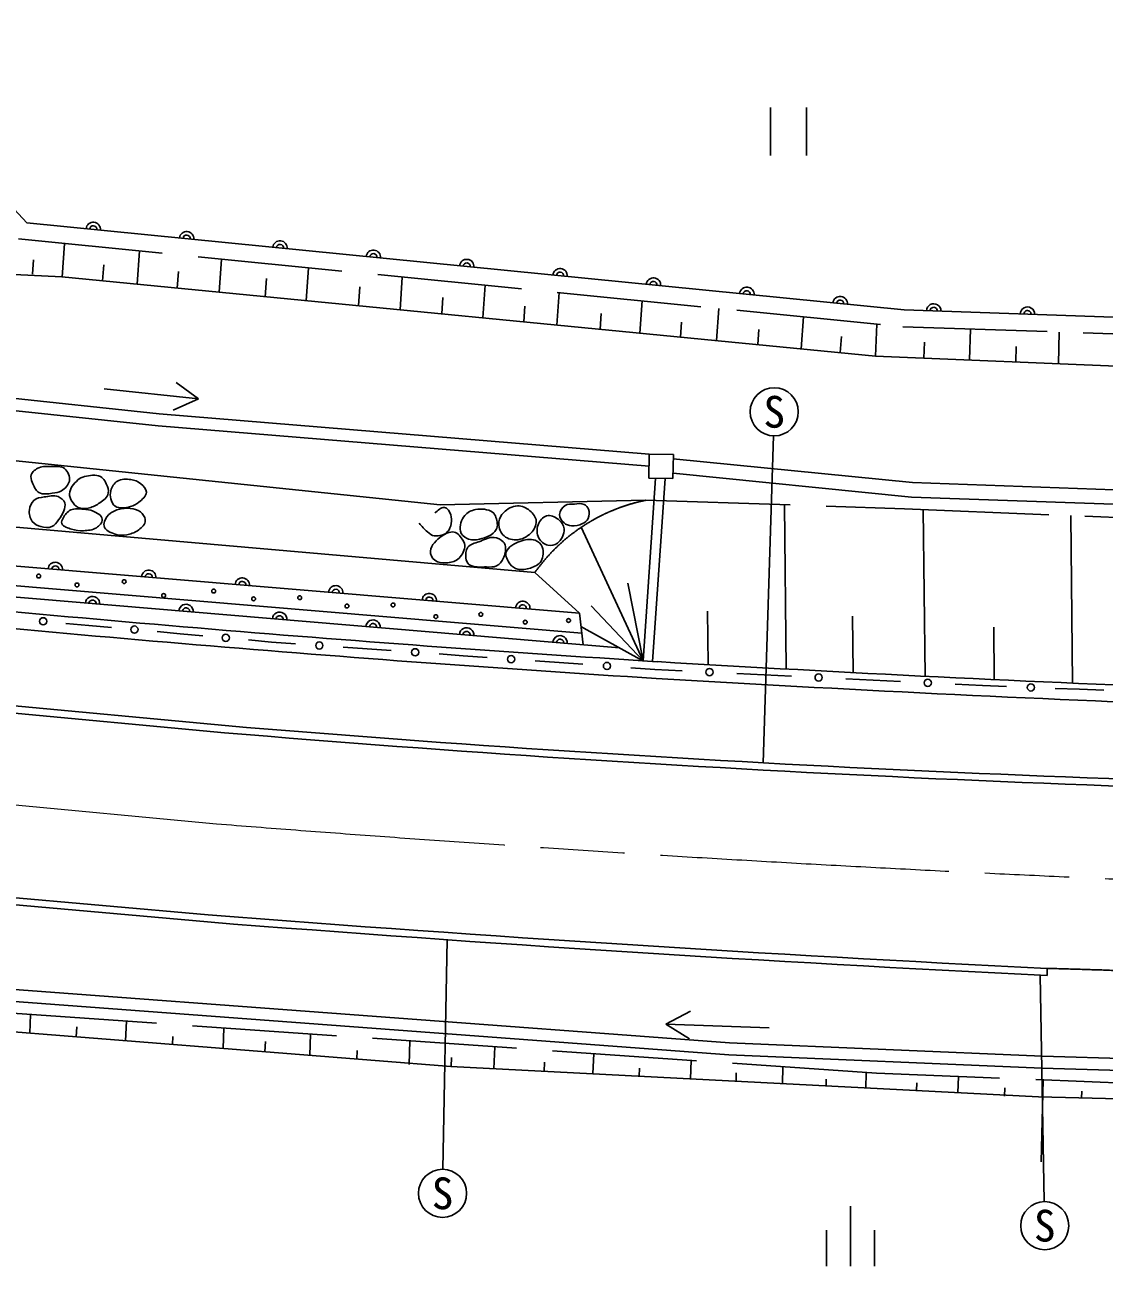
# Model space of a CAD drawing. Units: millimetres, scale not verified. Extents: x 40000 to 680000, y 20000 to 380000.
# Drawn here: x 306744 to 351605, y 258592 to 310210 of the extents above; entities that cross this region are included whole.
import ezdxf
from ezdxf.enums import TextEntityAlignment as Align

# ---------------------------------------------------------------- set-up
doc = ezdxf.new("R2010")
doc.units = ezdxf.units.MM
doc.header["$LTSCALE"] = 1000
doc.linetypes.add('CHAIN', pattern=[18.5, 12, -1.5, 3.5, -1.5])
doc.linetypes.add('DASHED', pattern=[7.5, 6, -1.5])
for name, color, linetype, lineweight in [('M-BGD', 7, 'Continuous', 25), ('M-BGD-EXST', 7, 'Continuous', 25), ('M-BMK', 2, 'CHAIN', 13)]:
    doc.layers.add(name, color=color, linetype=linetype, lineweight=lineweight)
doc.styles.add('ＭＳ ゴシック', font='')
doc.styles.get('ＭＳ ゴシック').set_extended_font_data('MS Gothic')

msp = doc.modelspace()

# ---------------------------------------------------------------- linework, layer by layer
at = {"layer": 'M-BGD'}
for p, q in [((299140, 310210), (306829, 301976)), ((306829, 301976), (343287, 298355)), ((308389, 301118), (308292, 299724)), ((307102, 300441), (307060, 299844)), ((311517, 300807), (311420, 299420)), ((314916, 300469), (314820, 299090)), ((310023, 300234), (309976, 299560)), ((313128, 299958), (313079, 299259)), ((318533, 300110), (318438, 298738)), ((308286, 299725), (305730, 299862)), ((342099, 296439), (308286, 299725)), ((316785, 299659), (316733, 298904)), ((322433, 299723), (322339, 298359)), ((320672, 299314), (320617, 298527)), ((324122, 298877), (324074, 298191)), ((325872, 299381), (325778, 298025)), ((328952, 299075), (328858, 297726)), ((327526, 298509), (327481, 297860)), ((332396, 298733), (332303, 297391)), ((335587, 298416), (335494, 297081)), ((343287, 298355), (381927, 297037)), ((330700, 298210), (330654, 297551)), ((334035, 297842), (333992, 297227)), ((339110, 298066), (339017, 296739)), ((337255, 297543), (337211, 296914)), ((342099, 296439), (342151, 297764)), ((346045, 297560), (346013, 296273)), ((349734, 297435), (349701, 296117)), ((340682, 297244), (340636, 296581)), ((344132, 297014), (344115, 296354)), ((347950, 296830), (347934, 296192)), ((362543, 295572), (342099, 296439)), ((295277, 295829), (312333, 294039)), ((293835, 295477), (312286, 293541)), ((312333, 294039), (332699, 292359)), ((312286, 293541), (332691, 291858)), ((324013, 290249), (302993, 292431)), ((332699, 292359), (332684, 291359)), ((332699, 292359), (333699, 292344)), ((333699, 292344), (333684, 291344)), ((333696, 292168), (343637, 291174)), ((332954, 291355), (332438, 283764)), ((332684, 291359), (333684, 291344)), ((333355, 291349), (332837, 283740)), ((333687, 291566), (343596, 290575)), ((343637, 291174), (362018, 290515)), ((294974, 290306), (327947, 287442)), ((332556, 290440), (324013, 290249)), ((338386, 283424), (338315, 290252)), ((343596, 290575), (362009, 289915)), ((344160, 283123), (344088, 290063)), ((350285, 282836), (350213, 289803)), ((332438, 283764), (329862, 289328)), ((302945, 287983), (329796, 285748)), ((331462, 284305), (299315, 286999)), ((329890, 284915), (299334, 287476)), ((327947, 287442), (329796, 285748)), ((332438, 283766), (331801, 286997)), ((332438, 283766), (330277, 286050)), ((267210, 285566), (315069, 281072)), ((329796, 285748), (329945, 284433)), ((335141, 283605), (335118, 285835)), ((341168, 283275), (341144, 285627)), ((267182, 285267), (315043, 280773)), ((309403, 285236), (308454, 285322)), ((310351, 285150), (309403, 285236)), ((313198, 284891), (312249, 284977)), ((332436, 283768), (329859, 285191)), ((347036, 282984), (347013, 285160)), ((314146, 284805), (313198, 284891)), ((316993, 284546), (316044, 284632)), ((317989, 284475), (316993, 284546)), ((320977, 284261), (319981, 284332)), ((321974, 284190), (320977, 284261)), ((324962, 283977), (323966, 284048)), ((325958, 283905), (324962, 283977)), ((328947, 283692), (327951, 283763)), ((329943, 283621), (328947, 283692)), ((332932, 283407), (331935, 283478)), ((334066, 283351), (332932, 283407)), ((337468, 283183), (336334, 283239)), ((338603, 283127), (337468, 283183)), ((342005, 282959), (340871, 283015)), ((343139, 282903), (342005, 282959)), ((346542, 282735), (345408, 282791)), ((347551, 282696), (346542, 282735)), ((350578, 282579), (349569, 282618)), ((351588, 282540), (350578, 282579)), ((314333, 272905), (304716, 273760)), ((314359, 273204), (304734, 274059)), ((349238, 270975), (349242, 270675)), ((336030, 267881), (301891, 270434)), ((336000, 267381), (301857, 269935)), ((306986, 269055), (306957, 268276)), ((302903, 268597), (324444, 266894)), ((308899, 268538), (308883, 268124)), ((310963, 268780), (310932, 267962)), ((315017, 268498), (314985, 267642)), ((312900, 268141), (312887, 267807)), ((316742, 267929), (316726, 267504)), ((318621, 268248), (318588, 267357)), ((322749, 267962), (322712, 266984)), ((320557, 267558), (320544, 267202)), ((326273, 267718), (326239, 266801)), ((330388, 267432), (330356, 266587)), ((349034, 267329), (336030, 267881)), ((324444, 266894), (348876, 265627)), ((324479, 267267), (324465, 266893)), ((328347, 267081), (328333, 266692)), ((334437, 267151), (334418, 266377)), ((349016, 266830), (336000, 267381)), ((338248, 266887), (338231, 266179)), ((372198, 266617), (349034, 267329)), ((332289, 266823), (332280, 266487)), ((336316, 266637), (336307, 266279)), ((340052, 266372), (340045, 266085)), ((341720, 266634), (341704, 265999)), ((345546, 266480), (345529, 265800)), ((372189, 266117), (349016, 266830)), ((343815, 266213), (343807, 265890)), ((347471, 266001), (347463, 265662)), ((349066, 266339), (348982, 262928)), ((350677, 265869), (350670, 265583)), ((348876, 265627), (369783, 265112))]:
    msp.add_line(p, q, dxfattribs=at)
at = {"layer": 'M-BGD', "linetype": 'DASHED'}
for p, q in [((306486, 301307), (343240, 297656)), ((343240, 297656), (382028, 296333)), ((332556, 290440), (343310, 290088)), ((343310, 290088), (362220, 289306)), ((342144, 266617), (301689, 269423)), ((369743, 265508), (342144, 266617))]:
    msp.add_line(p, q, dxfattribs=at)
at = {"layer": 'M-BGD'}
for centre, radius in [((307320, 287288), 80), ((308913, 286919), 80), ((310875, 287057), 80), ((312514, 286480), 80), ((314592, 286665), 80), ((316254, 286342), 80), ((318170, 286388), 80), ((320133, 286041), 80), ((322049, 286088), 80), ((307505, 285408), 150), ((323826, 285603), 80), ((325696, 285695), 80), ((327543, 285372), 80), ((329344, 285441), 80), ((311300, 285063), 150), ((315095, 284718), 150), ((318985, 284403), 150), ((322970, 284119), 150), ((326955, 283834), 150), ((330939, 283550), 150), ((335200, 283295), 150), ((339737, 283071), 150), ((344274, 282847), 150), ((348560, 282657), 150)]:
    msp.add_circle(centre, radius, dxfattribs=at)
for centre, radius, start, end in [((309587, 301702), 300, 354.3278, 174.3278), ((309587, 301702), 150, 354.3278, 174.3278), ((313468, 301317), 300, 354.3278, 174.3278), ((313468, 301317), 150, 354.3278, 174.3278), ((317349, 300931), 300, 354.3278, 174.3278), ((317349, 300931), 150, 354.3278, 174.3278), ((321230, 300546), 300, 354.3278, 174.3278), ((321230, 300546), 150, 354.3278, 174.3278), ((325111, 300160), 300, 354.3278, 174.3278), ((325111, 300160), 150, 354.3278, 174.3278), ((328992, 299775), 300, 354.3278, 174.3278), ((328992, 299775), 150, 354.3278, 174.3278), ((332873, 299389), 300, 354.3278, 174.3278), ((332873, 299389), 150, 354.3278, 174.3278), ((336753, 299004), 300, 354.3278, 174.3278), ((336753, 299004), 150, 354.3278, 174.3278), ((340634, 298618), 300, 354.3278, 174.3278), ((340634, 298618), 150, 354.3278, 174.3278), ((344521, 298313), 300, 358.046, 178.046), ((344521, 298313), 150, 358.046, 178.046), ((348418, 298180), 300, 358.046, 178.046), ((348418, 298180), 150, 358.046, 178.046), ((308009, 287561), 300, 355.2416, 175.2416), ((308009, 287561), 150, 355.2416, 175.2416), ((311895, 287238), 300, 355.2416, 175.2416), ((311895, 287238), 150, 355.2416, 175.2416), ((315782, 286914), 300, 355.2416, 175.2416), ((315782, 286914), 150, 355.2416, 175.2416), ((389875, 1189273), 907327, 263.98762, 266.408), ((319668, 286591), 300, 355.2416, 175.2416), ((319668, 286591), 150, 355.2416, 175.2416), ((323555, 286267), 300, 355.2416, 175.2416), ((389875, 1189273), 908027, 263.98775, 266.40808), ((309559, 286141), 300, 355.2099, 175.2099), ((309559, 286141), 150, 355.2099, 175.2099), ((313446, 285815), 300, 355.2099, 175.2099), ((313446, 285815), 150, 355.2099, 175.2099), ((323555, 286267), 150, 355.2416, 175.2416), ((327442, 285943), 300, 355.2416, 175.2416), ((327442, 285943), 150, 355.2416, 175.2416), ((317332, 285490), 300, 355.2099, 175.2099), ((317332, 285490), 150, 355.2099, 175.2099), ((321218, 285164), 300, 355.2099, 175.2099), ((321218, 285164), 150, 355.2099, 175.2099), ((325105, 284838), 300, 355.2099, 175.2099), ((325105, 284838), 150, 355.2099, 175.2099), ((328991, 284513), 300, 355.2099, 175.2099), ((328991, 284513), 150, 355.2099, 175.2099), ((400557, 1422198), 1140470, 266.60555, 268.95514), ((400557, 1422198), 1141170, 266.60549, 268.95514), ((379518, 1049271), 770898, 265.20439, 269.47316), ((379518, 1049271), 771198, 265.20428, 269.47316), ((408188, 1467690), 1198166, 265.50855, 267.17988), ((408047, 1465806), 1196576, 265.50806, 267.18309)]:
    msp.add_arc(centre, radius, start, end, dxfattribs=at)
at = {"layer": 'M-BGD', "linetype": 'DASHED'}
for centre, radius, start, end in [((334042, 283114), 7475, 101.4677, 144.6177), ((342694, 14665), 256394, 86.22346, 88.53745)]:
    msp.add_arc(centre, radius, start, end, dxfattribs=at)
at = {"layer": 'M-BGD'}
for points, knots in [([(308594, 291238), (308567, 291068), (308414, 290932), (308271, 290837), (308159, 290764), (308018, 290744), (307886, 290730), (307702, 290710), (307492, 290667), (307332, 290761), (307184, 290846), (307115, 291032), (307055, 291191), (307018, 291289), (306974, 291402), (307009, 291499), (307057, 291636), (307199, 291734), (307332, 291792), (307492, 291862), (307680, 291843), (307855, 291838), (308036, 291833), (308252, 291874), (308394, 291761), (308540, 291644), (308623, 291422), (308594, 291238)], [0, 0, 0, 0, 1, 1, 1, 2, 2, 2, 3, 3, 3, 4, 4, 4, 5, 5, 5, 6, 6, 6, 7, 7, 7, 8, 8, 8, 9, 9, 9, 9]), ([(310179, 291007), (310216, 290900), (310236, 290773), (310194, 290668), (310128, 290503), (309958, 290397), (309810, 290299), (309679, 290213), (309533, 290140), (309379, 290114), (309242, 290091), (309089, 290087), (308963, 290145), (308851, 290196), (308767, 290302), (308702, 290407), (308644, 290499), (308582, 290606), (308594, 290714), (308618, 290937), (308783, 291133), (308948, 291284), (309024, 291353), (309124, 291399), (309225, 291422), (309439, 291473), (309691, 291524), (309887, 291422), (310037, 291344), (310124, 291167), (310179, 291007)], [0, 0, 0, 0, 1, 1, 1, 2, 2, 2, 3, 3, 3, 4, 4, 4, 5, 5, 5, 6, 6, 6, 7, 7, 7, 8, 8, 8, 9, 9, 9, 10, 10, 10, 10]), ([(311487, 290360), (311386, 290274), (311263, 290206), (311133, 290176), (310928, 290128), (310684, 290085), (310502, 290191), (310399, 290251), (310349, 290384), (310318, 290499), (310287, 290608), (310284, 290730), (310318, 290837), (310366, 290992), (310455, 291155), (310595, 291238), (310754, 291333), (310965, 291325), (311149, 291299), (311297, 291279), (311449, 291225), (311564, 291130), (311673, 291040), (311799, 290917), (311795, 290776), (311790, 290604), (311618, 290472), (311487, 290360)], [0, 0, 0, 0, 1, 1, 1, 2, 2, 2, 3, 3, 3, 4, 4, 4, 5, 5, 5, 6, 6, 6, 7, 7, 7, 8, 8, 8, 9, 9, 9, 9]), ([(308132, 290591), (308251, 290546), (308367, 290450), (308409, 290330), (308445, 290227), (308398, 290109), (308363, 290006), (308316, 289867), (308236, 289739), (308147, 289622), (308069, 289518), (307991, 289395), (307870, 289345), (307728, 289286), (307557, 289303), (307409, 289345), (307276, 289382), (307137, 289449), (307055, 289560), (306957, 289692), (306917, 289874), (306932, 290037), (306945, 290183), (307006, 290340), (307116, 290437), (307229, 290537), (307398, 290551), (307547, 290576), (307739, 290609), (307950, 290661), (308132, 290591)], [0, 0, 0, 0, 1, 1, 1, 2, 2, 2, 3, 3, 3, 4, 4, 4, 5, 5, 5, 6, 6, 6, 7, 7, 7, 8, 8, 8, 9, 9, 9, 10, 10, 10, 10]), ([(309579, 289991), (309732, 289916), (309943, 289822), (309964, 289652), (309981, 289510), (309836, 289379), (309717, 289298), (309565, 289195), (309363, 289185), (309179, 289175), (309013, 289167), (308843, 289184), (308686, 289237), (308540, 289286), (308349, 289327), (308286, 289468), (308254, 289539), (308296, 289629), (308332, 289699), (308404, 289837), (308514, 289972), (308655, 290037), (308814, 290111), (309004, 290079), (309179, 290068), (309314, 290059), (309457, 290051), (309579, 289991)], [0, 0, 0, 0, 1, 1, 1, 2, 2, 2, 3, 3, 3, 4, 4, 4, 5, 5, 5, 6, 6, 6, 7, 7, 7, 8, 8, 8, 9, 9, 9, 9]), ([(311426, 289175), (311295, 289085), (311136, 289035), (310979, 289006), (310848, 288982), (310708, 288971), (310579, 289006), (310384, 289059), (310156, 289138), (310056, 289314), (310015, 289385), (310030, 289482), (310056, 289560), (310099, 289693), (310192, 289812), (310302, 289899), (310429, 289998), (310591, 290052), (310748, 290083), (310909, 290115), (311081, 290122), (311241, 290083), (311381, 290049), (311530, 289992), (311626, 289883), (311705, 289793), (311771, 289663), (311749, 289545), (311719, 289384), (311560, 289269), (311426, 289175)], [0, 0, 0, 0, 1, 1, 1, 2, 2, 2, 3, 3, 3, 4, 4, 4, 5, 5, 5, 6, 6, 6, 7, 7, 7, 8, 8, 8, 9, 9, 9, 10, 10, 10, 10]), ([(323784, 289914), (323918, 289991), (324033, 290171), (324184, 290145), (324317, 290122), (324411, 289967), (324446, 289837), (324507, 289611), (324476, 289322), (324323, 289145), (324196, 288997), (323962, 288940), (323769, 288960), (323657, 288971), (323565, 289060), (323476, 289129), (323348, 289230), (323251, 289365), (323138, 289483)], [0, 0, 0, 0, 1, 1, 1, 2, 2, 2, 3, 3, 3, 4, 4, 4, 5, 5, 5, 6, 6, 6, 6]), ([(325646, 288821), (325476, 288781), (325281, 288776), (325123, 288852), (324999, 288912), (324877, 289025), (324846, 289160), (324796, 289378), (324891, 289631), (325031, 289806), (325137, 289939), (325310, 290023), (325477, 290053), (325712, 290094), (325985, 290075), (326185, 289945), (326257, 289898), (326298, 289811), (326324, 289729), (326374, 289568), (326421, 289369), (326339, 289221), (326209, 288989), (325906, 288883), (325646, 288821)], [0, 0, 0, 0, 1, 1, 1, 2, 2, 2, 3, 3, 3, 4, 4, 4, 5, 5, 5, 6, 6, 6, 7, 7, 7, 8, 8, 8, 8]), ([(327155, 288791), (326961, 288785), (326747, 288864), (326616, 289006), (326488, 289144), (326430, 289357), (326447, 289545), (326459, 289689), (326543, 289829), (326647, 289929), (326798, 290077), (327005, 290197), (327216, 290206), (327403, 290215), (327596, 290126), (327740, 290006), (327869, 289899), (327990, 289743), (328001, 289575), (328013, 289397), (327911, 289211), (327786, 289083), (327624, 288917), (327386, 288797), (327155, 288791)], [0, 0, 0, 0, 1, 1, 1, 2, 2, 2, 3, 3, 3, 4, 4, 4, 5, 5, 5, 6, 6, 6, 7, 7, 7, 8, 8, 8, 8]), ([(329925, 289468), (329785, 289396), (329620, 289361), (329463, 289375), (329353, 289385), (329237, 289424), (329155, 289499), (329057, 289588), (328966, 289719), (328971, 289852), (328976, 289998), (329081, 290142), (329202, 290222), (329310, 290294), (329457, 290276), (329586, 290283), (329720, 290291), (329865, 290324), (329987, 290268), (330069, 290230), (330140, 290153), (330171, 290068), (330216, 289947), (330209, 289800), (330156, 289683), (330112, 289588), (330019, 289516), (329925, 289468)], [0, 0, 0, 0, 1, 1, 1, 2, 2, 2, 3, 3, 3, 4, 4, 4, 5, 5, 5, 6, 6, 6, 7, 7, 7, 8, 8, 8, 9, 9, 9, 9]), ([(328878, 288652), (328771, 288568), (328610, 288543), (328478, 288575), (328326, 288612), (328181, 288728), (328109, 288867), (328024, 289032), (328014, 289248), (328078, 289422), (328137, 289581), (328267, 289747), (328432, 289791), (328592, 289834), (328777, 289753), (328909, 289652), (329034, 289558), (329146, 289409), (329155, 289252), (329169, 289032), (329052, 288788), (328878, 288652)], [0, 0, 0, 0, 1, 1, 1, 2, 2, 2, 3, 3, 3, 4, 4, 4, 5, 5, 5, 6, 6, 6, 7, 7, 7, 7]), ([(324738, 287990), (324608, 287885), (324428, 287844), (324261, 287836), (324098, 287829), (323912, 287842), (323784, 287944), (323673, 288033), (323584, 288187), (323599, 288329), (323627, 288587), (323865, 288794), (324077, 288944), (324222, 289048), (324410, 289151), (324584, 289114), (324748, 289079), (324867, 288918), (324954, 288775), (325004, 288693), (325043, 288593), (325031, 288498), (325006, 288304), (324890, 288113), (324738, 287990)], [0, 0, 0, 0, 1, 1, 1, 2, 2, 2, 3, 3, 3, 4, 4, 4, 5, 5, 5, 6, 6, 6, 7, 7, 7, 8, 8, 8, 8]), ([(326631, 288021), (326570, 287897), (326477, 287776), (326354, 287713), (326230, 287650), (326078, 287665), (325939, 287667), (325690, 287671), (325400, 287627), (325200, 287775), (325123, 287832), (325090, 287941), (325077, 288036), (325057, 288186), (325064, 288362), (325154, 288483), (325257, 288621), (325455, 288651), (325616, 288714), (325820, 288794), (326028, 288916), (326247, 288898), (326388, 288887), (326532, 288815), (326631, 288714), (326683, 288661), (326715, 288586), (326724, 288514), (326744, 288348), (326705, 288171), (326631, 288021)], [0, 0, 0, 0, 1, 1, 1, 2, 2, 2, 3, 3, 3, 4, 4, 4, 5, 5, 5, 6, 6, 6, 7, 7, 7, 8, 8, 8, 9, 9, 9, 10, 10, 10, 10]), ([(327755, 287621), (327589, 287563), (327401, 287531), (327232, 287575), (327106, 287607), (326986, 287687), (326908, 287790), (326805, 287928), (326703, 288118), (326755, 288283), (326826, 288513), (327099, 288642), (327324, 288729), (327521, 288805), (327756, 288846), (327955, 288775), (328081, 288730), (328199, 288623), (328247, 288498), (328318, 288316), (328301, 288082), (328201, 287913), (328111, 287760), (327923, 287679), (327755, 287621)], [0, 0, 0, 0, 1, 1, 1, 2, 2, 2, 3, 3, 3, 4, 4, 4, 5, 5, 5, 6, 6, 6, 7, 7, 7, 8, 8, 8, 8])]:
    msp.add_open_spline(points, degree=3, knots=knots, dxfattribs=at)
at = {"layer": 'M-BGD-EXST'}
for p, q in [((337734, 306779), (337734, 304779)), ((339234, 304779), (339234, 306779)), ((313963, 294662), (313028, 295340)), ((310039, 295071), (313963, 294662)), ((313963, 294662), (312908, 294192)), ((337437, 279523), (337860, 293119)), ((324295, 272164), (324123, 262620)), ((348944, 270690), (349117, 261276)), ((333389, 268650), (334408, 269193)), ((337676, 268505), (333389, 268650)), ((333389, 268650), (334369, 268039)), ((341061, 258592), (341061, 261092)), ((340061, 260092), (340061, 258592)), ((342061, 260092), (342061, 258592))]:
    msp.add_line(p, q, dxfattribs=at)
for centre in [(337892, 294118), (324105, 261621), (349135, 260276)]:
    msp.add_circle(centre, 1000, dxfattribs=at)
at = {"layer": 'M-BMK'}
msp.add_line((268320, 281343), (314714, 276987), dxfattribs=at)
msp.add_arc((396692, 1306609), 1032880, 265.44775, 268.37929, dxfattribs=at)

# ---------------------------------------------------------------- texts
at = {"layer": 'M-BGD-EXST', "style": 'ＭＳ ゴシック'}
for p in [(337892, 294118), (324105, 261621), (349135, 260276)]:
    msp.add_text('S', height=1320, dxfattribs=at).set_placement(p, align=Align.MIDDLE_CENTER)

doc.saveas('drawing.dxf')
